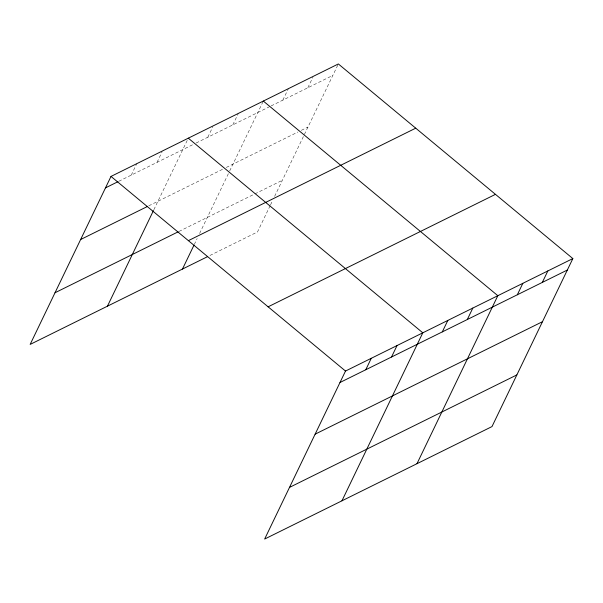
<?xml version="1.0" encoding="UTF-8"?>
<svg xmlns="http://www.w3.org/2000/svg" width="603" height="603" viewBox="0 0 603 603"><rect width="100%" height="100%" fill="white"/><g stroke="black" fill="none" stroke-linecap="round" stroke-linejoin="round"><path stroke-width="0.45" stroke-dasharray="3.02 2.26" d="M131.258 175.119L136.768 163.669M157.029 162.373L162.139 151.745M153.863 209.738L188.302 138.177M207.801 137.25L212.912 126.622M232.803 124.881L238.313 113.439M194.294 244.501L197.143 238.577M199.593 233.489L229.291 171.78M229.698 170.935L263.323 101.063M282.822 100.136L288.332 88.694M307.832 87.767L312.949 77.139M270.129 205.691L257.496 231.951L207.477 256.69M270.536 204.847L272.579 200.611M274.614 196.374L337.951 64.77M118.791 181.284L192.794 144.675M196.126 143.024L270.317 106.324M271.154 105.909L332.841 75.398M148.783 205.811L222.952 169.119M226.283 167.468L297.972 132.004M301.304 130.354L307.975 127.06M178.993 231.424L254.014 194.309M254.85 193.895L282.355 180.289"/><path stroke-width="0.9" d="M572.85 258.581L345.504 371.049L264.649 539.052L491.995 426.577L572.85 258.581L338.351 63.948L111.005 176.423L30.15 344.419L207.477 256.69M107.447 306.181L153.456 210.583M182.468 269.066L193.887 245.346M365.765 369.752L371.267 358.303M391.528 357.006L397.038 345.557M341.954 500.814L422.801 332.811L188.302 138.177M442.3 331.884L447.81 320.442M467.31 319.515L472.82 308.073M416.975 463.699L497.829 295.696L263.323 101.063M517.329 294.769L522.831 283.327M542.331 282.4L547.841 270.958M105.495 187.865L117.962 181.699M80.629 239.527L147.124 206.633M55.016 292.757L178.156 231.831M188.385 240.65L415.731 128.175M268.116 306.821L495.462 194.354M339.994 382.498L567.34 270.031M315.135 434.16L542.481 321.693M289.515 487.39L516.861 374.915M111.005 176.423L345.504 371.049"/></g></svg>
